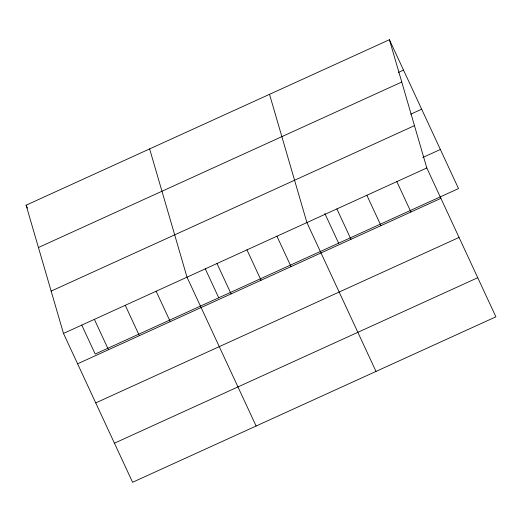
<?xml version="1.0" encoding="UTF-8"?>
<svg xmlns="http://www.w3.org/2000/svg" width="522" height="522" viewBox="0 0 522 522"><rect width="100%" height="100%" fill="white"/><g stroke="black" fill="none" stroke-linecap="round" stroke-linejoin="round"><path stroke-width="0.78" d="M389.419 39.724L426.807 167.967L495.9 316.815L132.581 482.276L63.488 333.428L26.1 205.185L389.419 39.724L458.512 188.572L95.193 354.033L81.752 325.075M398.403 72.441L403.526 70.111M38.439 247.506L401.757 82.045M410.703 114.194L421.672 109.202M51.149 291.106L414.468 125.645M422.82 157.468L440.366 149.481M63.488 333.428L426.807 167.967M77.589 363.808L440.907 198.347M95.735 402.906L459.06 237.438M114.435 443.185L477.754 277.717M396.831 181.617L410.938 211.997M366.862 195.267L380.962 225.648M336.886 208.917L350.986 239.298M324.841 213.491L338.621 243.174M376.003 371.416L306.91 222.568L269.522 94.325M276.934 236.218L291.041 266.598M246.965 249.868L261.065 280.249M216.989 263.519L231.089 293.899M205.283 268.823L218.725 297.781M256.106 426.017L187.013 277.169L149.631 148.927M156.13 291.23L170.237 321.617M125.247 305.298L139.354 335.679M94.371 319.36L108.472 349.747M26.1 205.185L27.444 208.082"/></g></svg>
